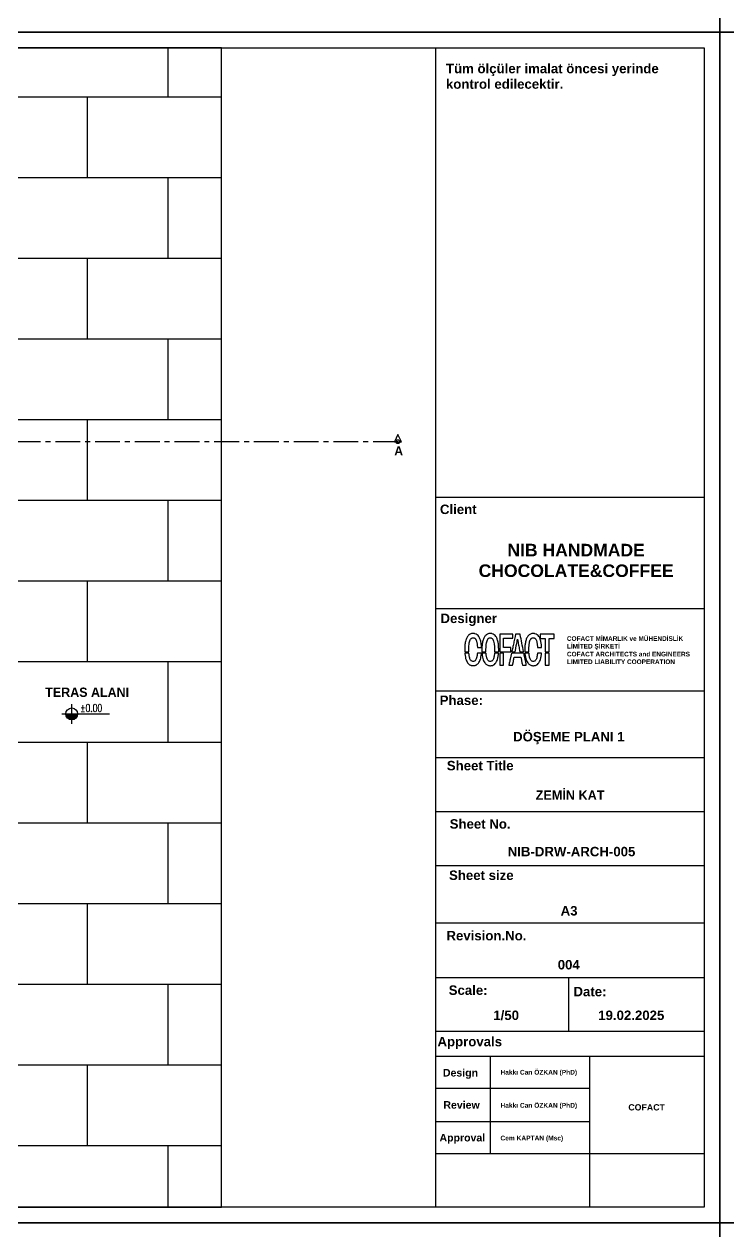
# Model space of a CAD drawing. Header units: millimetres. Extents: x 933584 to 974011, y 4545988 to 4553664.
# Drawn here: x 942125 to 943012, y 4549845 to 4551365 of the extents above; entities that cross this region are included whole.
import ezdxf

# ---------------------------------------------------------------- set-up
doc = ezdxf.new("R2010")
doc.units = ezdxf.units.MM
doc.linetypes.add('CENTER', pattern=[2, 1.25, -0.25, 0.25, -0.25])
doc.layers.get('0').update_dxf_attribs({"color": 255})
for name, color, linetype in [('0-DMS-50', 143, 'Continuous'), ('0-HSL-SLD', 252, 'Continuous'), ('0-TXT-PLV_50', 3, 'Continuous'), ('0-TXT-XBX_20', 3, 'Continuous')]:
    doc.layers.add(name, color=color, linetype=linetype)
doc.styles.add('Century Gothic_B_3', font='GOTHICB.TTF', dxfattribs={"height": 4})
doc.styles.add('T_General', font='simplxtw.shx', dxfattribs={"width": 0.7, "height": 200})

# ---------------------------------------------------------------- blocks, each defined once
blk = doc.blocks.new('PLV-FNS')
h = blk.add_hatch(color=8)
edge = h.paths.add_edge_path()
edge.add_arc((0, 0), 150, 180, 0)
edge.add_line((150, 0), (-150, 0))
for p, q in [((-250, 0), (950, 0)), ((0, -250), (0, 250))]:
    blk.add_line(p, q)
blk.add_circle((0, 0), 150)
at = {"color": 8, "style": 'T_General', "width": 0.7}
for tag, p in [('INCE', (217, 50)), ('KABA', (217, -250))]:
    blk.add_attdef(tag, p, '', height=200, dxfattribs=at)
blk = doc.blocks.new('CVBXCBV')
for points in [[(936052.9, 4551339.5), (936057.3, 4551348.6), (936061.7, 4551339.5), (936052.9, 4551339.5)], [(937705.5, 4551339.5), (937701.1, 4551348.6), (937696.7, 4551339.5), (937705.5, 4551339.5)]]:
    blk.add_lwpolyline(points)
at = {"linetype": 'CENTER', "ltscale": 25}
blk.add_lwpolyline([(937701.1, 4551339.5), (936057.3, 4551339.5)], dxfattribs=at)
for centre in [(936057.3, 4551339.5), (937701.1, 4551339.5)]:
    blk.add_circle(centre, 2.41)
at = {"linetype": 'CENTER', "ltscale": 10, "char_height": 11.393, "attachment_point": 3, "line_spacing_factor": 0.984502, "style": 'Century Gothic_B_3'}
for insert, width in [((937948.5, 4551333.8), 1895.969), ((938066.9, 4551333.8), 370.363)]:
    blk.add_mtext('\\pxql;{\\fFranklin Gothic Book|b1|i0|c162|p34;A}', dxfattribs=dict(at, insert=insert, width=width))

msp = doc.modelspace()

# ---------------------------------------------------------------- hatches: boundary and pattern name
at = {"layer": '0-HSL-SLD'}
h = msp.add_hatch(dxfattribs=at)
h.set_pattern_fill('AR-B816', color=256, scale=0.5)
h.set_pattern_definition([(0, (2100, 0), (0, 101.6), []), (90, (2100, 0), (-101.6, 101.6), [101.6, -101.6])])
h.paths.add_polyline_path([(941887.84, 4551335.4), (941887.84, 4551088.75), (941888.84, 4551088.75), (941888.84, 4551082.75), (941887.84, 4551082.75), (941887.84, 4551084.75), (941885.84, 4551084.75), (941885.84, 4551077.75), (941893.85, 4551077.75), (941893.85, 4550993.75), (941885.84, 4550993.75), (941885.84, 4550986.75), (941887.84, 4550986.75), (941887.84, 4550988.75), (941888.84, 4550988.75), (941888.84, 4550982.75), (941887.84, 4550982.75), (941887.84, 4550744.25), (941888.84, 4550744.25), (941888.84, 4550738.25), (941887.84, 4550738.25), (941887.85, 4550646.25), (941888.85, 4550646.25), (941888.85, 4550634.25), (941887.85, 4550634.25), (941887.85, 4550542.25), (941888.85, 4550542.25), (941888.85, 4550536.25), (941887.84, 4550536.25), (941887.85, 4550292.61), (941888.85, 4550292.61), (941888.85, 4550286.61), (941887.85, 4550286.61), (941887.85, 4550288.61), (941885.85, 4550288.61), (941885.85, 4550281.61), (941893.85, 4550281.61), (941893.85, 4550184.96), (941646.51, 4550276.16), (941014.32, 4549875.4), (942373.84, 4549875.4), (942373.84, 4551335.4)])

# ---------------------------------------------------------------- linework, layer by layer
at = {"color": 0}
for p, q in [((942981.5, 4550769.07), (942643.44, 4550769.07)), ((942981.5, 4550769.07), (942643.44, 4550769.07)), ((942981.5, 4550629.09), (942643.44, 4550629.09)), ((942981.5, 4550629.09), (942643.44, 4550629.09)), ((942981.5, 4550629.09), (942643.44, 4550629.09)), ((942981.5, 4550629.09), (942643.44, 4550629.09)), ((942981.5, 4550525.03), (942643.44, 4550525.03)), ((942643.44, 4550441.75), (942981.5, 4550441.75)), ((942981.5, 4550373.35), (942643.44, 4550373.35)), ((942981.5, 4550305.39), (942643.44, 4550305.39)), ((942981.5, 4550233.17), (942643.44, 4550233.17)), ((942981.5, 4550164.16), (942643.44, 4550164.16)), ((942810.92, 4550164.16), (942810.92, 4550096.44)), ((942981.5, 4550096.44), (942643.44, 4550096.44)), ((942981.5, 4550065.11), (942643.44, 4550065.11)), ((942712.29, 4550065.11), (942712.29, 4549942.35)), ((942837.28, 4550065.11), (942837.28, 4549991.51)), ((942643.45, 4550024.97), (942837.28, 4550024.97)), ((942643.45, 4549983.26), (942837.28, 4549983.26)), ((942837.28, 4549991.51), (942837.28, 4549875.4)), ((942981.5, 4549942.35), (942643.44, 4549942.35))]:
    msp.add_line(p, q, dxfattribs=at)
for points in [[(940901.5, 4552855.4), (943001.5, 4552855.4), (943001.5, 4551355.4), (940901.5, 4551355.4)], [(943001.5, 4552855.4), (945101.5, 4552855.4), (945101.5, 4551355.4), (943001.5, 4551355.4)], [(940901.5, 4551355.4), (943001.5, 4551355.4), (943001.5, 4549855.4), (940901.5, 4549855.4)], [(943001.5, 4551355.4), (945101.5, 4551355.4), (945101.5, 4549855.4), (943001.5, 4549855.4)], [(940921.5, 4551335.4), (942981.5, 4551335.4), (942981.5, 4549875.4), (940921.5, 4549875.4)], [(942724.13, 4550586.03), (942724.13, 4550574.89), (942731.18, 4550574.89), (942738.24, 4550574.89), (942738.24, 4550577.53), (942738.24, 4550580.16), (942733.67, 4550580.16), (942729.1, 4550580.16), (942729.1, 4550585.98), (942729.1, 4550591.8), (942734.81, 4550591.8), (942740.53, 4550591.8), (942740.53, 4550594.48), (942740.53, 4550597.16), (942732.33, 4550597.16), (942724.13, 4550597.16)], [(942774.93, 4550594.33), (942774.93, 4550591.5), (942778.17, 4550591.5), (942781.4, 4550591.5), (942781.4, 4550583.19), (942781.4, 4550574.89), (942783.88, 4550574.89), (942786.37, 4550574.89), (942786.37, 4550583.19), (942786.37, 4550591.5), (942789.65, 4550591.5), (942792.93, 4550591.5), (942792.93, 4550594.33), (942792.93, 4550597.16), (942783.93, 4550597.16), (942774.93, 4550597.16)], [(942724.13, 4550565.4), (942724.13, 4550557.89), (942726.59, 4550557.91), (942729.05, 4550557.94), (942729.07, 4550565.42), (942729.1, 4550572.9), (942726.61, 4550572.9), (942724.13, 4550572.9)], [(942781.42, 4550565.42), (942781.45, 4550557.94), (942783.91, 4550557.91), (942786.37, 4550557.89), (942786.37, 4550565.39), (942786.37, 4550572.9), (942783.88, 4550572.9), (942781.4, 4550572.9)], [(940901.5, 4549855.4), (943001.5, 4549855.4), (943001.5, 4548355.4), (940901.5, 4548355.4)], [(943001.5, 4549855.4), (945101.5, 4549855.4), (945101.5, 4548355.4), (943001.5, 4548355.4)]]:
    msp.add_lwpolyline(points, close=True, dxfattribs=at)
msp.add_lwpolyline([(942643.45, 4551335.41), (942643.45, 4549875.4)], dxfattribs=at)
for points in [[(942688.78, 4550597.65, 0.11064), (942685.68, 4550596.15, 0.089568), (942683.23, 4550593.37, 0.069833), (942681.47, 4550589.25, 0.037138), (942680.43, 4550583.81, 0.013582), (942680.28, 4550582.16, 0.005436), (942680.17, 4550579.9, 0.005261), (942680.1, 4550577.67, 0.017635), (942680.13, 4550576.21), (942680.2, 4550574.89), (942682.75, 4550574.89), (942685.3, 4550574.89), (942685.31, 4550577.9, -0.01557), (942685.46, 4550582.32, -0.027157), (942685.9, 4550585.95, -0.033018), (942686.6, 4550588.8, -0.079442), (942687.57, 4550590.74, -0.009072), (942687.87, 4550591.13, -0.030827), (942688.08, 4550591.37, -0.031813), (942688.32, 4550591.58, -0.010138), (942688.7, 4550591.86, -0.089655), (942689.45, 4550592.22, -0.05192), (942690.45, 4550592.38, -0.051218), (942691.47, 4550592.33, -0.076363), (942692.33, 4550592.06, -0.070873), (942693.13, 4550591.52, -0.052254), (942693.84, 4550590.72, -0.046256), (942694.44, 4550589.69, -0.033841), (942694.93, 4550588.46, -0.02482), (942695.29, 4550587.06, -0.012371), (942695.62, 4550585.26, -0.011745), (942695.88, 4550583.27, -0.011909), (942696.05, 4550581.28), (942696.11, 4550580.16), (942698.68, 4550580.16), (942701.26, 4550580.16), (942701.26, 4550580.59, 0.020953), (942701.22, 4550581.49, 0.004455), (942701.07, 4550583.07, 0.00493), (942700.88, 4550584.7, 0.011284), (942700.7, 4550585.92, 0.038093), (942699.58, 4550590.43, 0.067383), (942697.9, 4550593.87, 0.083303), (942695.67, 4550596.24, 0.099908), (942692.91, 4550597.57, 0.02201), (942692.47, 4550597.67, 0.020762), (942692.02, 4550597.72, 0.015695), (942691.46, 4550597.75, 0.005906), (942690.68, 4550597.75, 0.00548), (942690.07, 4550597.74, 0.006399), (942689.5, 4550597.72, 0.005718), (942689.02, 4550597.69, 0.038226)], [(942710.35, 4550597.65, 0.105194), (942707.39, 4550596.26, 0.087054), (942705.01, 4550593.69, 0.069549), (942703.26, 4550589.93, 0.038701), (942702.16, 4550584.98, 0.014261), (942701.92, 4550582.9, 0.008448), (942701.75, 4550580.4, 0.008433), (942701.67, 4550577.97, 0.018733), (942701.71, 4550576.12), (942701.78, 4550574.89), (942704.33, 4550574.89), (942706.87, 4550574.89), (942706.89, 4550577.9, -0.01557), (942707.04, 4550582.32, -0.027157), (942707.48, 4550585.95, -0.033018), (942708.18, 4550588.8, -0.079442), (942709.15, 4550590.74, -0.009072), (942709.45, 4550591.13, -0.030827), (942709.66, 4550591.37, -0.031813), (942709.89, 4550591.58, -0.010138), (942710.27, 4550591.86, -0.089655), (942711.03, 4550592.22, -0.05192), (942712.02, 4550592.38, -0.051218), (942713.05, 4550592.33, -0.076363), (942713.91, 4550592.06, -0.136443), (942715.41, 4550590.72, -0.067108), (942716.51, 4550588.38, -0.045937), (942717.26, 4550584.94, -0.018323), (942717.67, 4550580.11, -0.004967), (942717.71, 4550579.13, -0.003937), (942717.73, 4550578.07, -0.00398), (942717.74, 4550577.08, -0.009912), (942717.72, 4550576.36), (942717.66, 4550574.89), (942720.23, 4550574.89), (942722.8, 4550574.89), (942722.87, 4550576.16, 0.018366), (942722.9, 4550578.32, 0.009634), (942722.79, 4550581.01, 0.009631), (942722.58, 4550583.71, 0.017297), (942722.28, 4550585.91, 0.038062), (942721.16, 4550590.43, 0.067387), (942719.48, 4550593.87, 0.08333), (942717.24, 4550596.24, 0.099909), (942714.49, 4550597.57, 0.02201), (942714.05, 4550597.67, 0.020762), (942713.59, 4550597.72, 0.015695), (942713.04, 4550597.75, 0.005906), (942712.25, 4550597.75, 0.00548), (942711.65, 4550597.74, 0.006399), (942711.08, 4550597.72, 0.005718), (942710.59, 4550597.69, 0.038226)], [(942746.55, 4550590.58, 0.0000105), (942747.91, 4550583.29, 0.000084), (942749.11, 4550576.86, 0.003215), (942749.39, 4550575.41), (942749.49, 4550574.89), (942751.87, 4550574.89, 0.001355), (942752.79, 4550574.89, 0.00226), (942753.55, 4550574.9, 0.000206), (942754.24, 4550574.91, 0.409743), (942754.25, 4550574.93, 0.049641), (942754.25, 4550574.99, 0.000001), (942752.06, 4550585.84, 0.000006), (942749.92, 4550596.52, 0.007694), (942749.83, 4550596.94), (942749.77, 4550597.16), (942747.02, 4550597.16), (942744.26, 4550597.16), (942743.54, 4550593.86, -0.000077), (942742.16, 4550587.49, -0.000085), (942740.82, 4550581.33, -0.000009), (942739.54, 4550575.41, -0.006923), (942739.47, 4550575.12), (942739.42, 4550574.89), (942743.62, 4550574.89, 0.0001427), (942743.92, 4550576.47, 0.00034), (942744.17, 4550577.84, 0.000221), (942744.46, 4550579.42, -0.000266), (942745.3, 4550583.92, -0.000578), (942745.95, 4550587.39, -0.0000869)], [(942764.45, 4550597.65, 0.105194), (942761.48, 4550596.25, 0.087054), (942759.1, 4550593.69, 0.069549), (942757.35, 4550589.93, 0.038701), (942756.25, 4550584.98, 0.014261), (942756.01, 4550582.9, 0.008448), (942755.84, 4550580.4, 0.008433), (942755.76, 4550577.97, 0.018733), (942755.8, 4550576.12), (942755.87, 4550574.89), (942758.42, 4550574.89), (942760.96, 4550574.89), (942760.98, 4550577.9, -0.01557), (942761.13, 4550582.32, -0.027157), (942761.57, 4550585.95, -0.033018), (942762.27, 4550588.8, -0.079442), (942763.24, 4550590.74, -0.009072), (942763.54, 4550591.13, -0.030827), (942763.75, 4550591.37, -0.031813), (942763.99, 4550591.58, -0.010138), (942764.36, 4550591.86, -0.089655), (942765.12, 4550592.22, -0.05192), (942766.11, 4550592.38, -0.051218), (942767.14, 4550592.33, -0.076363), (942768, 4550592.06, -0.070873), (942768.79, 4550591.52, -0.052254), (942769.5, 4550590.72, -0.046256), (942770.11, 4550589.69, -0.033841), (942770.59, 4550588.46, -0.02482), (942770.96, 4550587.06, -0.012371), (942771.28, 4550585.26, -0.011745), (942771.55, 4550583.27, -0.011909), (942771.71, 4550581.28), (942771.78, 4550580.16), (942774.35, 4550580.16), (942776.92, 4550580.16), (942776.92, 4550580.58, 0.020953), (942776.88, 4550581.49, 0.004455), (942776.73, 4550583.07, 0.00493), (942776.55, 4550584.69, 0.011284), (942776.37, 4550585.92, 0.038093), (942775.25, 4550590.43, 0.067383), (942773.57, 4550593.87, 0.083303), (942771.33, 4550596.24, 0.099908), (942768.58, 4550597.57, 0.02201), (942768.14, 4550597.66, 0.020762), (942767.69, 4550597.72, 0.015695), (942767.13, 4550597.75, 0.005906), (942766.34, 4550597.75, 0.00548), (942765.74, 4550597.74, 0.006399), (942765.17, 4550597.72, 0.005718), (942764.68, 4550597.69, 0.038226)], [(942680.32, 4550572.18, 0.025038), (942680.89, 4550568.23, 0.036131), (942681.81, 4550564.82, 0.041565), (942683.07, 4550562.01, 0.063352), (942684.65, 4550559.85, 0.028049), (942685.46, 4550559.08, 0.034689), (942686.29, 4550558.46, 0.034905), (942687.2, 4550557.97, 0.029004), (942688.23, 4550557.58, 0.021923), (942688.71, 4550557.45, 0.031789), (942689.15, 4550557.38, 0.019677), (942689.72, 4550557.35, 0.003659), (942690.77, 4550557.34, 0.003627), (942691.81, 4550557.35, 0.019229), (942692.37, 4550557.38, 0.031747), (942692.8, 4550557.45, 0.024514), (942693.25, 4550557.57, 0.035022), (942694.42, 4550558.05, 0.037328), (942695.49, 4550558.67, 0.037367), (942696.45, 4550559.45, 0.035245), (942697.31, 4550560.38, 0.053473), (942698.69, 4550562.55, 0.03772), (942699.78, 4550565.23, 0.032588), (942700.59, 4550568.45, 0.021334), (942701.11, 4550572.23), (942701.17, 4550572.9), (942698.59, 4550572.9), (942696, 4550572.9), (942695.94, 4550572.23, -0.0074), (942695.83, 4550571.26, -0.005344), (942695.69, 4550570.18, -0.005411), (942695.53, 4550569.15, -0.010609), (942695.37, 4550568.33, -0.034422), (942694.67, 4550565.87, -0.07643), (942693.74, 4550564.17, -0.102726), (942692.55, 4550563.14, -0.109019), (942691.07, 4550562.69, -0.095932), (942689.46, 4550562.88, -0.113527), (942688.14, 4550563.66, -0.092498), (942687.11, 4550565.08, -0.04608), (942686.34, 4550567.18, -0.017297), (942686.05, 4550568.47, -0.007909), (942685.75, 4550570.18, -0.007223), (942685.51, 4550571.84, -0.03219), (942685.45, 4550572.82, 0.402781), (942685.41, 4550572.85, 0.001238), (942684.7, 4550572.88, 0.005463), (942683.86, 4550572.9, 0.003096), (942682.85, 4550572.9), (942680.26, 4550572.9)], [(942701.9, 4550572.18, 0.025038), (942702.47, 4550568.23, 0.036131), (942703.39, 4550564.82, 0.041565), (942704.65, 4550562.01, 0.063352), (942706.22, 4550559.85, 0.047265), (942707.62, 4550558.62, 0.06438), (942709.09, 4550557.83, 0.06177), (942710.76, 4550557.41, 0.039412), (942712.76, 4550557.32, 0.027569), (942714.18, 4550557.45, 0.048064), (942715.33, 4550557.73, 0.049711), (942716.37, 4550558.22, 0.031882), (942717.48, 4550558.98, 0.081131), (942719.39, 4550561.06, 0.052129), (942720.91, 4550563.98, 0.043307), (942722.01, 4550567.7, 0.026621), (942722.69, 4550572.23), (942722.75, 4550572.9), (942720.16, 4550572.9), (942717.58, 4550572.9), (942717.52, 4550572.23, -0.0074), (942717.41, 4550571.26, -0.005344), (942717.26, 4550570.18, -0.005411), (942717.1, 4550569.15, -0.010609), (942716.95, 4550568.33, -0.034422), (942716.25, 4550565.87, -0.07643), (942715.32, 4550564.17, -0.102726), (942714.13, 4550563.14, -0.109019), (942712.65, 4550562.69, -0.095932), (942711.04, 4550562.88, -0.113527), (942709.72, 4550563.66, -0.092498), (942708.69, 4550565.08, -0.04608), (942707.92, 4550567.18, -0.017297), (942707.62, 4550568.47, -0.007909), (942707.32, 4550570.18, -0.007223), (942707.09, 4550571.84, -0.03219), (942707.02, 4550572.82, 0.402781), (942706.99, 4550572.85, 0.001238), (942706.27, 4550572.88, 0.005463), (942705.44, 4550572.9, 0.003096), (942704.43, 4550572.9), (942701.83, 4550572.9)], [(942757.68, 4550557.89, 0.0000231), (942756.19, 4550565.32, 0.000048), (942754.8, 4550572.28, 0.022716), (942754.69, 4550572.73, 0.319618), (942754.54, 4550572.84, 0.005635), (942753.49, 4550572.88, 0.005119), (942751.67, 4550572.9, 0.000404), (942746.81, 4550572.9), (942738.99, 4550572.9), (942737.41, 4550565.57, -0.000063), (942736.79, 4550562.75, -0.000102), (942736.27, 4550560.34, -0.000015), (942735.81, 4550558.2, -0.0154076), (942735.73, 4550557.89), (942740.47, 4550557.94), (942741.34, 4550562.66, -0.000258), (942741.68, 4550564.49, -0.000401), (942741.97, 4550566.06, -0.000111), (942742.23, 4550567.44, -0.013635), (942742.27, 4550567.61), (942742.32, 4550567.83), (942746.57, 4550567.83), (942750.82, 4550567.83), (942751.46, 4550564.43, 0.000154), (942751.72, 4550563.01, 0.000145), (942751.99, 4550561.56, 0.000144), (942752.23, 4550560.28, 0.000507), (942752.39, 4550559.46), (942752.69, 4550557.89)], [(942755.99, 4550572.18, 0.025038), (942756.56, 4550568.23, 0.036131), (942757.48, 4550564.82, 0.041565), (942758.74, 4550562.01, 0.063352), (942760.31, 4550559.85, 0.047265), (942761.71, 4550558.62, 0.06438), (942763.18, 4550557.82, 0.06177), (942764.85, 4550557.41, 0.039412), (942766.85, 4550557.32, 0.027569), (942768.27, 4550557.45, 0.048064), (942769.42, 4550557.73, 0.049711), (942770.46, 4550558.22, 0.031882), (942771.57, 4550558.98, 0.081131), (942773.49, 4550561.06, 0.052129), (942775, 4550563.97, 0.043307), (942776.1, 4550567.7, 0.026621), (942776.78, 4550572.23), (942776.84, 4550572.9), (942774.25, 4550572.9), (942771.67, 4550572.9), (942771.61, 4550572.23, -0.0074), (942771.5, 4550571.26, -0.005344), (942771.35, 4550570.18, -0.005411), (942771.19, 4550569.15, -0.010609), (942771.04, 4550568.33, -0.034422), (942770.34, 4550565.87, -0.07643), (942769.41, 4550564.17, -0.102726), (942768.22, 4550563.14, -0.109019), (942766.74, 4550562.69, -0.095932), (942765.13, 4550562.88, -0.113527), (942763.81, 4550563.66, -0.092498), (942762.78, 4550565.08, -0.04608), (942762.01, 4550567.18, -0.017297), (942761.71, 4550568.47, -0.007909), (942761.41, 4550570.18, -0.007223), (942761.18, 4550571.84, -0.03219), (942761.11, 4550572.81, 0.402781), (942761.08, 4550572.85, 0.001238), (942760.36, 4550572.88, 0.005463), (942759.53, 4550572.9, 0.003096), (942758.52, 4550572.9), (942755.92, 4550572.9)]]:
    msp.add_lwpolyline(points, format="xyb", close=True, dxfattribs=at)
at = {"layer": '0-DMS-50'}
msp.add_lwpolyline([(941014.32, 4549875.4), (942373.84, 4549875.4), (942373.84, 4551335.4), (941887.84, 4551335.4)], dxfattribs=at)

# ---------------------------------------------------------------- block references
msp.add_blockref('CVBXCBV', (4894.87, -500.11))
at = {"layer": '0-TXT-PLV_50', "xscale": 0.05000000000291038, "yscale": 0.05000000000291038, "zscale": 0.05000000000291038}
msp.add_blockref('PLV-FNS', (942185.16, 4550496.53), dxfattribs=at).add_auto_attribs({'INCE': '%%p0.00'})

# ---------------------------------------------------------------- texts
at = {"color": 0, "attachment_point": 1, "line_spacing_factor": 0.984502, "style": 'Century Gothic_B_3'}
for s, insert, char_height, width in [('\\pxql;{\\fArial|b1|i0|c0|p34;Tüm ölçüler imalat öncesi yerinde kontrol edilecektir.}', (942656.49, 4551315.43), 11.9034, 324.3298), ('\\pxqr;{\\fArial|b1|i0|c0|p34;Client}', (942106.94, 4550760.21), 11.9034, 588.1338), ('\\pxqc;{\\fArial|b1|i0|c0|p34;NIB HANDMADE CHOCOLATE&COFFEE}', (942656.95, 4550710.81), 15.8192, 326.8702), ('\\pxqr;{\\fArial|b1|i0|c0|p34;Designer}', (942132.61, 4550622.88), 11.9034, 588.1338), ('{\\fFranklin Gothic Medium|b1|i0|c162|p34;COFACT MİMARLIK ve MÜHENDİSLİK}\\P{\\fFranklin Gothic Medium|b1|i0|c162|p34;LİMİTED ŞİRKETİ}', (942808.81, 4550594.41), 5.8729, 228.8091), ('\\pxql;{\\fFranklin Gothic Book|b1|i0|c162|p34;COFACT ARCHITECTS and ENGINEERS\\PLIMITED LIABILITY COOPERATION}', (942808.81, 4550574.82), 5.8729, 228.8091), ('\\pxqr;{\\fArial|b1|i0|c0|p34;Phase:}', (942114.95, 4550519.69), 11.9034, 588.1338), ('\\pxqr;{\\fArial|b1|i0|c0|p34;DÖŞEME PLANI 1}', (942293.31, 4550473.85), 11.9034, 588.1338), ('\\pxqr;{\\fArial|b1|i0|c0|p34;Sheet Title}', (942153.5, 4550437.39), 11.9034, 588.1338), ('\\pxi-2,l3,qr,t3;ZEMİN KAT', (942267.99, 4550400.25), 11.9034, 588.1338), ('\\pxqr;{\\fArial|b1|i0|c0|p34;Sheet No.}', (942149.71, 4550363.96), 11.9034, 588.1338), ('\\pxqr;{\\fArial|b1|i0|c0|p34;NIB-DRW-ARCH-005}', (942306.86, 4550329.11), 11.9034, 588.1338), ('\\pxqr;{\\fArial|b1|i0|c0|p34;Sheet size}', (942153.55, 4550299.31), 11.9034, 588.1338), ('\\pxqr;{\\fArial|b1|i0|c0|p34;A3}', (942234.05, 4550254.51), 11.9034, 588.1338), ('\\pxqr;{\\fArial|b1|i0|c0|p34;Revision.No.}', (942169.66, 4550223.23), 11.9034, 588.1338), ('\\pxqr;{\\fArial|b1|i0|c0|p34;00\\fArial|b1|i0|c162|p34;4}', (942236.86, 4550186.59), 11.9034, 588.1338), ('\\pxqr;{\\fArial|b1|i0|c0|p34;Scale:}', (942120.78, 4550154.54), 11.9034, 588.1338), ('\\pxqr;{\\fArial|b1|i0|c0|p34;Date:}', (942270.5, 4550152.75), 11.9034, 588.1338), ('\\pxqr;{\\fArial|b1|i0|c0|p34;1/50}', (942160.32, 4550122.92), 11.9034, 588.1338), ('\\pxqr;{\\fArial|b1|i0|c162|p34;19\\fArial|b1|i0|c0|p34;.02.202\\fArial|b1|i0|c162|p34;5}', (942343.34, 4550122.92), 11.9034, 588.1338), ('\\pxqr;{\\fArial|b1|i0|c0|p34;Approvals}', (942139, 4550089.77), 11.9034, 588.1338), ('\\pxqr;{\\fArial|b1|i0|c0|p34;Design}', (942108.8, 4550049.34), 9.5085, 588.1338), ('{\\fArial|b1|i0|c0|p34;\\W9.71336;   }{\\fArial|b1|i0|c0|p34;Hakkı Can ÖZKAN (PhD)}', (942657.83, 4550048.17), 5.9517, 163.4351), ('\\pxqr;{\\fArial|b1|i0|c0|p34;Review}', (942110.87, 4550008.82), 9.5085, 588.1338), ('{\\fArial|b1|i0|c0|p34;\\W9.71336;   }{\\fArial|b1|i0|c0|p34;Hakkı Can ÖZKAN (PhD)}', (942657.83, 4550006.45), 5.9517, 163.4351), ('\\pxqc;{\\fArial|b1|i0|c0|p34;COFACT}', (942745.73, 4550004.97), 7.9096, 326.8702), ('\\pxqr;{\\fArial|b1|i0|c0|p34;Approval}', (942117.77, 4549967.54), 9.5085, 588.1338), ('{\\W9.71336;\\fArial|b1|i0|c0|p34;   \\W1;Cem KAPTAN (Msc)}', (942657.83, 4549965.25), 5.9517, 163.4351)]:
    msp.add_mtext(s, dxfattribs=dict(at, insert=insert, char_height=char_height, width=width))
at = {"layer": '0-TXT-XBX_20', "insert": (942151.84, 4550529.73), "char_height": 11.7458, "width": 457.6183, "attachment_point": 1, "line_spacing_factor": 0.984502, "style": 'Century Gothic_B_3'}
msp.add_mtext('\\pxql;{\\fFranklin Gothic Book|b1|i0|c162|p34;TERAS ALANI}', dxfattribs=at)

doc.saveas('drawing.dxf')
